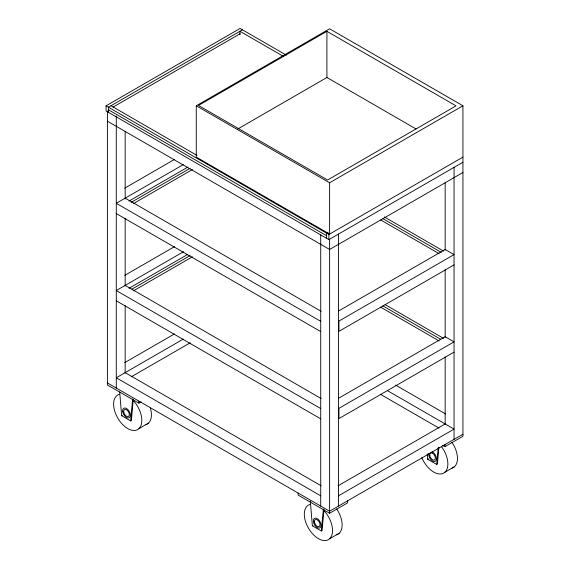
<?xml version="1.0" encoding="UTF-8"?>
<svg xmlns="http://www.w3.org/2000/svg" width="569" height="569" viewBox="0 0 569 569"><rect width="100%" height="100%" fill="white"/><g stroke="black" fill="none" stroke-linecap="round" stroke-linejoin="round"><path stroke-width="0.85" d="M119.682 391.949L121.645 415.711L130.642 420.904L132.655 398.869M133.274 399.338L131.347 420.498L130.642 420.904M310.325 501.175L312.36 525.82L321.357 531.012L323.37 508.978M323.996 509.447L322.068 530.607L321.357 531.012M427.255 453.955L427.689 459.233L436.693 464.432L438.215 447.682M438.919 447.27L437.397 464.019L436.693 464.432M462.938 162.236L328.896 239.627L106.062 110.969L106.062 105.841L240.104 28.45L286.243 55.093M242.472 29.816L108.43 107.207L108.43 112.342M113.025 107.121L240.175 33.713M462.938 105.784L329.607 182.763L329.607 234.087L196.277 157.108L196.277 105.784L329.607 28.806L462.938 105.784L462.938 436.281L444.944 446.672L442.632 445.342M326.919 31.316L198.474 105.471L327.588 180.01L456.025 105.855L326.919 31.316L326.919 77.505L237.7 129.014M124.696 188.168L174.441 159.455M183.332 164.583L116.282 203.297L320.724 321.329M128.999 201.085L187.919 167.066M131.169 202.344L190.096 168.317M133.466 203.581L192.393 169.562M124.725 275.396L174.605 246.597M183.488 251.733L116.282 290.539L320.724 408.57M128.999 288.327L187.158 254.748M131.937 289.144L190.096 255.566M133.466 290.823L192.393 256.804M328.057 232.237L326.528 233.126L326.528 238.255M106.062 105.841L328.896 234.492L462.938 157.108M124.696 362.652L174.441 333.939M462.938 172.499L329.607 249.478L107.392 121.183M183.332 339.067L116.282 377.78L320.724 495.812M131.29 376.813L190.217 342.794M107.392 110.919L107.392 384.964L138.893 403.151L141.14 401.849M121.645 415.711L122.349 415.299M338.498 311.065L445.164 249.478L454.055 254.613L338.946 321.072L338.946 331.336L454.055 264.877M138.872 428.685L148.466 423.144M338.498 398.307L445.164 336.72L454.055 341.855L338.946 408.314L338.946 418.578L454.055 352.119M338.029 485.819L445.164 423.969M338.498 495.812L454.055 429.097L387.517 390.683M462.938 434.232L329.607 511.204L107.392 382.909M298.106 493.017L298.106 495.073L329.607 513.259L347.609 502.868L347.609 500.812M312.36 525.82L313.064 525.407M427.689 459.233L428.393 458.827M329.593 538.793L339.188 533.253M444.922 472.213L454.517 466.672M326.919 77.505L416.067 128.971M282.957 56.103L239.947 31.274L239.947 34.695M196.277 105.784L329.607 182.763M384.36 216.945L443.543 251.114M382.909 218.667L441.324 252.394M380.654 219.933L439.14 253.703M110.955 105.749L196.966 155.408M108.43 109.774L326.528 235.694M385.135 304.628L443.543 338.356M382.909 305.916L440.555 339.195M380.654 307.175L439.14 340.945M125.173 198.161L321.158 311.314M116.282 213.56L320.724 331.592M395.64 385.113L445.598 413.955M380.604 394.388L439.012 428.116M125.173 285.403L321.158 398.556M116.282 300.802L320.724 418.834M125.173 372.645L321.158 485.798M454.055 167.371L454.055 439.36M445.164 182.685L445.164 250.232M445.164 269.791L445.164 337.346M445.164 356.898L445.164 424.453M444.944 444.624L444.944 446.672M338.498 234.087L338.498 506.076M329.607 239.215L329.607 513.259M328.896 234.492L328.896 239.627M320.724 234.94L320.724 506.076M138.893 401.095L138.893 403.151M125.173 131.361L125.173 198.915M125.173 218.475L125.173 286.022M125.173 305.581L125.173 373.136M116.282 116.048L116.282 388.044M432.049 451.758A5.505 3.179 60 0 1 436.43 458.571A5.505 3.179 60 0 1 432.355 460.883A5.505 3.179 60 0 1 428.685 453.671M441.388 446.494A19.958 11.522 60 0 1 443.699 473.102A19.958 11.522 60 0 1 421.828 457.618M451.985 442.355A19.958 11.522 60 0 1 451.9 468.159M133.16 400.391A19.958 11.522 60 0 1 139.583 427.938A19.958 11.522 60 0 1 118.139 418.72A19.958 11.522 60 0 1 119.163 394.374M150.365 408.094A19.958 11.522 60 0 1 145.856 424.63M323.875 510.5A19.958 11.522 60 0 1 330.297 538.046A19.958 11.522 60 0 1 308.853 528.829A19.958 11.522 60 0 1 309.877 504.483M336.656 508.935A19.958 11.522 60 0 1 336.571 534.746M429.751 455.307A3.976 2.297 60 0 0 434.247 460.065A3.976 2.297 60 0 0 433.628 454.133A3.976 2.297 60 0 0 429.751 455.307M122.634 411.316A5.505 3.179 60 0 0 128.85 417.916A5.505 3.179 60 0 0 127.997 409.701A5.505 3.179 60 0 0 122.634 411.316M123.708 411.778A3.976 2.297 60 0 0 128.196 416.544A3.976 2.297 60 0 0 127.577 410.612A3.976 2.297 60 0 0 123.708 411.778M313.348 521.424A5.505 3.179 60 0 0 319.572 528.025A5.505 3.179 60 0 0 318.711 519.81A5.505 3.179 60 0 0 313.348 521.424M314.422 521.887A3.976 2.297 60 0 0 318.91 526.652A3.976 2.297 60 0 0 318.299 520.72A3.976 2.297 60 0 0 314.422 521.887"/></g></svg>
